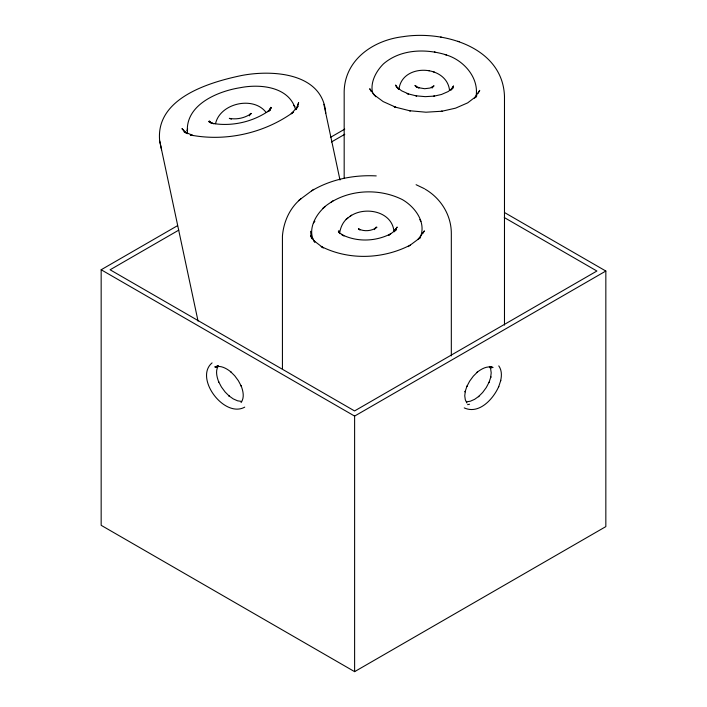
<?xml version="1.0" encoding="UTF-8"?>
<svg xmlns="http://www.w3.org/2000/svg" width="707" height="707" viewBox="0 0 707 707"><rect width="100%" height="100%" fill="white"/><g stroke="black" fill="none" stroke-linecap="round" stroke-linejoin="round"><path stroke-width="1.06" d="M177.581 225.639L101.163 269.756L101.163 525.319L354.614 671.65L605.837 526.609L605.837 271.037L504.453 212.507M354.614 671.65L354.614 416.087L605.837 271.037M187.558 133.72C184.076 105.237 217.305 91.274 240.424 87.668C260.203 83.753 289.304 86.616 295.606 109.665M394.594 231.772L394.789 230.005M500.529 381.144C501.829 376.08 501.952 370.3 498.78 365.881M398.995 89.109C402.168 63.126 446.232 64.62 449.484 89.869M475.802 97.699C480.035 78.088 463.253 59.335 444.915 54.572M325.167 206.603C315.534 214.619 306.997 230.19 314.562 242.094M339.811 232.002C340.854 226.576 343.408 221.176 347.977 217.88M420.462 236.88C426.418 222.042 414.788 206.762 402.354 199.595C377.238 187.046 343.991 189.591 322.639 208.494M215.529 123.716C219.983 103.257 253.477 95.604 266.097 112.457M269.915 110.071L270.71 107.296L269.296 110.981L271.391 107.57L267.635 111.715L270.065 109.912C253.371 122.072 231.171 127.066 210.889 123.089L213.832 123.69L208.733 121.524L210.377 122.629M297.567 106.35L298.628 102.648L295.959 109.638L298.045 106.227L291.213 113.774L293.635 111.971C264.48 133.208 225.701 141.939 190.289 134.975L193.232 135.585L183.944 131.635L186.409 133.296M464.234 407.895C479.169 414.709 493.353 398.889 498.78 386.473M498.629 386.932L500.795 380.348M186.94 130.795L187.647 128.939M218.339 365.917C215.167 370.786 216.855 377.025 218.755 382.063L218.587 381.603L221.424 386.985L225.118 391.987L229.422 396.274L228.9 395.814L233.23 398.889L237.552 400.807L241.582 401.443M241.069 402.61C244.666 397.59 243.164 390.989 241.069 385.677L241.237 386.137L238.4 380.755L234.706 375.753L230.402 371.467L230.924 371.926C226.47 368.382 220.611 365.006 214.778 366.995L217.597 365.855M432.021 88.119L434.027 85.759L430.095 88.039L424.677 88.72L417.908 87.58L419.057 87.871L414.912 85.476L416.67 87.253L415.725 85.989M451.411 89.745L453.514 85.936L450.704 90.072L453.178 87.721L448.141 91.565L441.477 94.473L433.647 96.249L434.575 96.081L425.269 96.647L415.893 95.799L416.662 95.993L407.091 93.589L408.655 93.978L401.726 90.867L396.335 86.864L398.73 89.285L395.549 85.061L396.583 86.996M478.144 93.209L479.726 90.355L474.388 98.202M249.315 115.877L250.852 113.376L249.589 114.764L251.374 113.438C245.152 117.972 236.88 119.837 229.324 118.352L231.383 119.147M374.339 229.625L375.947 227.256L374.94 228.582C369.902 231.224 363.539 231.463 358.44 228.865L360.022 229.943L358.564 228.829M395.019 230.279L397.201 227.053L393.843 231.498L396.371 229.616L388.647 235.36M422.795 233.301L424.43 230.88L418.058 239.328L420.585 237.437L408.195 246.646M300.952 198.782C289.746 207.92 283.587 221.848 282.429 236.111L282.429 368.347M313.581 222.935L314.889 221.194M218.048 365.696L215.944 367.401L217.668 366.12M212.073 362.894C193.965 378.086 224.366 418.535 244.728 407.135M476.863 95.852L467.689 102.86L455.564 108.153L441.301 111.379L442.228 111.211L425.968 112.21L409.6 110.725L410.36 110.919L394.232 106.854L395.796 107.252L383.167 101.587L373.349 94.296M311.61 190.881C330.788 179.295 353.977 174.7 376.239 175.91M331.159 202.167L333.209 200.638M350.115 216.307C364.547 206.037 391.908 211.048 393.94 231.189M389.327 234.848L390.688 233.831C375.735 241.591 356.902 242.271 341.79 234.565L343.222 235.546M298.425 200.673L313.652 189.352M346.121 219.276L351.618 215.184M330.416 137.397L344.751 129.125M178.791 230.12L110.098 269.782L354.569 410.926L596.902 271.02L504.268 217.535M331.442 141.992L344.795 134.277M410.246 245.117C383 259.257 348.71 260.494 321.181 246.46L323.338 247.927L314.129 240.893M467.574 404.643L469.572 404.236M466.346 401.841L470.341 401.223L474.636 399.322L478.922 396.274L478.392 396.733L482.66 392.465L486.319 387.48L489.129 382.116L488.979 382.575L490.897 376.743L490.631 377.538L491.197 372.828L490.631 368.771L489.394 366.42M504.48 325.096L504.48 96.444C502.88 47.696 444.977 30.64 404.422 36.455L403.494 36.623C372.704 40.078 343.346 60.616 344.176 94.031L344.176 177.978M446.479 54.96C425.853 48.456 400.604 49.075 383.53 63.816C376.062 71.177 369.92 82.56 372.66 93.191M440.7 37.003L441.468 37.197M457.783 41.298L459.347 41.695M434.407 51.92L435.167 52.115M428.681 70.647L429.237 70.788M433.214 71.787L434.363 72.079M491.144 366.756L493.035 367.516C487.264 365.501 481.44 368.851 477.031 372.377L477.561 371.917L473.301 376.186L469.634 381.17L466.823 386.535L466.974 386.075L465.065 391.908L465.321 391.112L464.755 395.823L465.321 399.879L466.974 403.008M416.096 184.704L424.394 188.681M101.163 269.756L354.614 416.087M490.11 366.633L491.816 367.923L490.402 366.783M425.11 189.167C440.841 198.278 451.384 215.184 451.322 233.566L451.322 355.886M343.938 236.032L339.086 232.329L340.085 233.752M293.582 105.352L294.978 106.73M210.633 122.355L209.237 120.985L210.474 122.444M186.48 133.102L181.955 128.621L183.811 130.813M375.744 96.718L369.699 88.702L371.255 91.601M419.772 219.612L420.93 221.318M338.335 231.127L339.44 232.744M314.924 241.971L310.718 235.785L311.769 238.692M325.759 113.182C322.701 72.529 272.186 69.622 241.644 75.499C209.245 82.259 155.425 98.185 159.667 140.843L198.057 321.128M323.868 104.282L339.996 180.011M159.667 140.843L161.567 149.743M339.351 232.93L338.971 230.853L339.166 232.612M310.576 231.277L311.062 235.678M376.796 227.194L374.94 228.582L376.796 227.194"/></g></svg>
